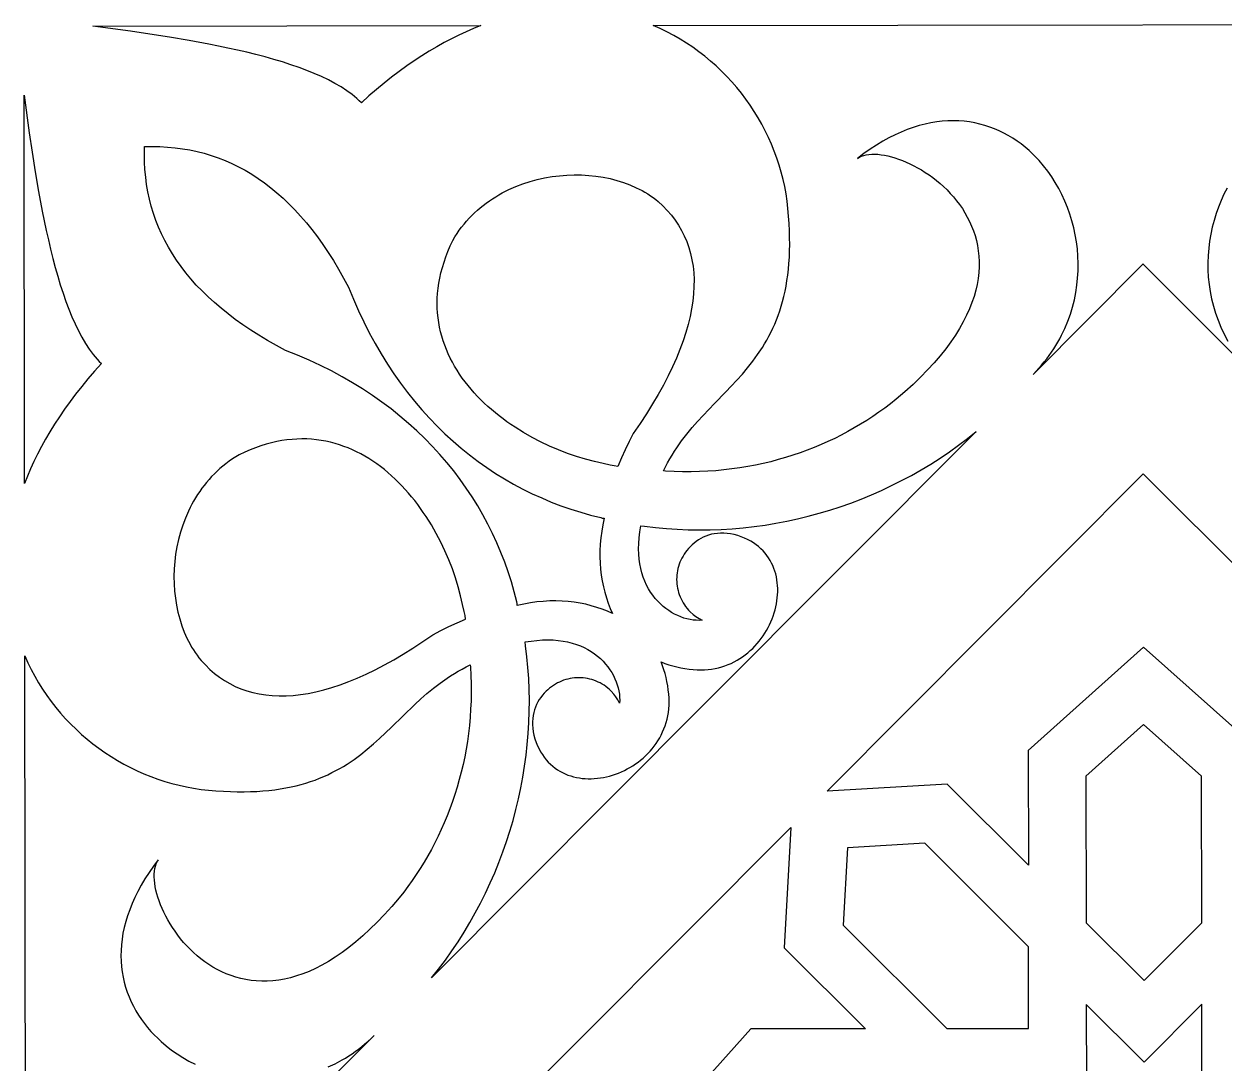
# Model space of a CAD drawing. Extents: x -117 to 117, y -119 to 115.
# Drawn here: x -116.6 to 8.8, y 6.7 to 115.2 of the extents above; entities that cross this region are included whole.
import ezdxf

# ---------------------------------------------------------------- set-up
doc = ezdxf.new("R2010")
doc.units = 0
doc.header["$MEASUREMENT"] = 0
doc.layers.add('LAYER_1', color=18, linetype='CONTINUOUS')

msp = doc.modelspace()

# ---------------------------------------------------------------- linework, layer by layer
at = {"layer": 'LAYER_1'}
for points in [[(-109.41, 114.97), (-68.88, 115.03), (-69.64, 114.73), (-70.4, 114.4), (-71.17, 114.05), (-71.94, 113.67), (-72.72, 113.26), (-73.49, 112.83), (-74.27, 112.37), (-75.05, 111.89), (-75.84, 111.37), (-76.62, 110.83), (-77.41, 110.26), (-78.2, 109.66), (-78.99, 109.04), (-79.78, 108.38), (-80.57, 107.69), (-81.36, 106.97), (-81.58, 107.19), (-81.82, 107.41), (-82.07, 107.62), (-82.33, 107.83), (-82.88, 108.24), (-83.48, 108.63), (-84.12, 109), (-84.8, 109.36), (-85.51, 109.71), (-86.27, 110.04), (-87.05, 110.36), (-87.87, 110.66), (-88.72, 110.95), (-89.59, 111.24), (-90.49, 111.51), (-91.41, 111.76), (-92.36, 112.01), (-93.32, 112.25), (-94.29, 112.48), (-95.29, 112.69), (-96.29, 112.9), (-97.3, 113.1), (-99.34, 113.48), (-101.4, 113.82), (-103.45, 114.14), (-105.48, 114.44)], [(-116.52, 67.24), (-116.58, 107.77), (-116.04, 103.85), (-115.73, 101.82), (-115.41, 99.77), (-115.06, 97.72), (-114.68, 95.67), (-114.48, 94.66), (-114.26, 93.66), (-114.04, 92.67), (-113.81, 91.69), (-113.57, 90.73), (-113.32, 89.79), (-113.06, 88.87), (-112.79, 87.97), (-112.51, 87.1), (-112.21, 86.25), (-111.9, 85.44), (-111.58, 84.65), (-111.25, 83.9), (-110.9, 83.18), (-110.54, 82.5), (-110.16, 81.86), (-109.77, 81.27), (-109.36, 80.71), (-109.16, 80.45), (-108.94, 80.21), (-108.73, 79.97), (-108.5, 79.75), (-109.22, 78.96), (-109.91, 78.16), (-110.56, 77.37), (-111.19, 76.58), (-111.78, 75.79), (-112.35, 75), (-112.89, 74.21), (-113.4, 73.43), (-113.88, 72.65), (-114.34, 71.87), (-114.77, 71.09), (-115.17, 70.31), (-115.55, 69.54), (-115.9, 68.77), (-116.22, 68)], [(-55.14, 53.68), (-55.67, 53.91), (-56.21, 54.12), (-56.77, 54.31), (-57.35, 54.48), (-57.93, 54.63), (-58.53, 54.75), (-59.14, 54.85), (-59.76, 54.92), (-60.4, 54.97), (-61.04, 54.99), (-61.69, 54.98), (-62.36, 54.94), (-63.03, 54.88), (-63.71, 54.78), (-64.4, 54.66), (-65.1, 54.5), (-65.09, 54.65), (-65.1, 54.72), (-65.14, 54.89), (-65.41, 55.94), (-65.7, 56.98), (-66.03, 58.01), (-66.39, 59.03), (-66.78, 60.04), (-67.21, 61.04), (-67.66, 62.03), (-68.15, 63), (-68.66, 63.97), (-69.21, 64.91), (-69.79, 65.85), (-70.41, 66.77), (-71.05, 67.67), (-71.72, 68.56), (-72.43, 69.43), (-73.17, 70.28), (-73.94, 71.12), (-74.74, 71.94), (-75.57, 72.74), (-76.44, 73.52), (-77.33, 74.28), (-78.26, 75.02), (-79.22, 75.74), (-80.21, 76.43), (-81.23, 77.11), (-82.29, 77.76), (-83.37, 78.38), (-84.49, 78.99), (-85.64, 79.56), (-86.82, 80.12), (-88.03, 80.64), (-89.27, 81.14), (-90.23, 81.66), (-91.15, 82.18), (-92.05, 82.71), (-92.9, 83.26), (-93.73, 83.81), (-94.52, 84.37), (-95.28, 84.95), (-96.01, 85.53), (-96.7, 86.12), (-97.36, 86.73), (-97.99, 87.34), (-98.59, 87.96), (-99.15, 88.59), (-99.68, 89.24), (-100.18, 89.89), (-100.65, 90.55), (-101.09, 91.22), (-101.5, 91.9), (-101.87, 92.59), (-102.22, 93.29), (-102.53, 94), (-102.81, 94.71), (-103.07, 95.44), (-103.29, 96.18), (-103.48, 96.92), (-103.64, 97.68), (-103.78, 98.44), (-103.88, 99.22), (-103.95, 100), (-104, 100.79), (-104.01, 101.59), (-104, 102.4), (-103.19, 102.42), (-102.39, 102.41), (-101.6, 102.36), (-100.81, 102.29), (-100.04, 102.19), (-99.27, 102.06), (-98.52, 101.9), (-97.77, 101.71), (-97.03, 101.49), (-96.31, 101.24), (-95.59, 100.96), (-94.88, 100.65), (-94.18, 100.3), (-93.49, 99.93), (-92.81, 99.53), (-92.13, 99.09), (-91.47, 98.62), (-90.82, 98.12), (-90.18, 97.59), (-89.54, 97.03), (-88.92, 96.44), (-88.3, 95.81), (-87.7, 95.15), (-87.1, 94.46), (-86.52, 93.74), (-85.94, 92.98), (-85.38, 92.19), (-84.82, 91.36), (-84.28, 90.51), (-83.74, 89.62), (-83.21, 88.69), (-82.7, 87.73), (-82.19, 86.49), (-81.66, 85.28), (-81.11, 84.11), (-80.53, 82.96), (-79.92, 81.84), (-79.29, 80.76), (-78.64, 79.71), (-77.96, 78.69), (-77.26, 77.7), (-76.54, 76.74), (-75.8, 75.82), (-75.04, 74.93), (-74.25, 74.06), (-73.45, 73.23), (-72.63, 72.43), (-71.79, 71.67), (-70.94, 70.93), (-70.06, 70.23), (-69.17, 69.55), (-68.27, 68.91), (-67.35, 68.3), (-66.41, 67.72), (-65.46, 67.18), (-64.5, 66.66), (-63.52, 66.18), (-62.53, 65.73), (-61.53, 65.31), (-60.52, 64.92), (-59.5, 64.56), (-58.46, 64.24), (-57.42, 63.95), (-56.37, 63.68), (-56.2, 63.64), (-56.13, 63.63), (-55.99, 63.64), (-56.14, 62.94), (-56.26, 62.25), (-56.36, 61.57), (-56.42, 60.9), (-56.45, 60.23), (-56.46, 59.58), (-56.44, 58.94), (-56.39, 58.3), (-56.31, 57.68), (-56.21, 57.07), (-56.09, 56.47), (-55.94, 55.89), (-55.77, 55.32), (-55.58, 54.76), (-55.37, 54.21)], [(-54.58, 69.02), (-54.98, 69.07), (-55.37, 69.15), (-56.11, 69.34), (-57.03, 69.54), (-57.96, 69.79), (-58.9, 70.07), (-59.84, 70.39), (-60.78, 70.75), (-61.71, 71.15), (-62.64, 71.59), (-63.54, 72.06), (-64.44, 72.57), (-65.31, 73.12), (-65.74, 73.4), (-66.16, 73.69), (-66.57, 74), (-66.98, 74.31), (-67.37, 74.62), (-67.76, 74.95), (-68.15, 75.29), (-68.52, 75.63), (-68.88, 75.98), (-69.23, 76.34), (-69.57, 76.71), (-69.9, 77.08), (-70.22, 77.46), (-70.52, 77.85), (-70.82, 78.25), (-71.1, 78.65), (-71.37, 79.06), (-71.62, 79.48), (-71.86, 79.91), (-72.08, 80.34), (-72.29, 80.78), (-72.48, 81.23), (-72.66, 81.68), (-72.82, 82.14), (-72.96, 82.61), (-73.09, 83.08), (-73.2, 83.56), (-73.28, 84.05), (-73.35, 84.54), (-73.4, 85.04), (-73.43, 85.54), (-73.44, 86.05), (-73.43, 86.57), (-73.4, 87.09), (-73.35, 87.62), (-73.27, 88.15), (-73.17, 88.69), (-73.05, 89.24), (-72.9, 89.79), (-72.73, 90.34), (-72.54, 90.9), (-72.32, 91.47), (-72.08, 92.04), (-71.81, 92.62), (-71.59, 92.98), (-71.37, 93.33), (-71.13, 93.67), (-70.89, 94), (-70.63, 94.31), (-70.37, 94.62), (-70.1, 94.92), (-69.82, 95.21), (-69.53, 95.49), (-69.24, 95.76), (-68.94, 96.02), (-68.63, 96.27), (-68.32, 96.51), (-67.99, 96.75), (-67.67, 96.97), (-67.33, 97.18), (-66.99, 97.38), (-66.65, 97.57), (-66.3, 97.76), (-65.95, 97.93), (-65.23, 98.25), (-64.49, 98.53), (-63.75, 98.77), (-62.99, 98.98), (-62.22, 99.15), (-61.45, 99.28), (-60.68, 99.37), (-59.91, 99.43), (-59.14, 99.46), (-58.37, 99.45), (-57.61, 99.4), (-56.86, 99.32), (-56.12, 99.21), (-55.39, 99.06), (-54.68, 98.87), (-53.99, 98.66), (-53.32, 98.41), (-52.67, 98.12), (-52.05, 97.81), (-51.75, 97.64), (-51.46, 97.46), (-51.17, 97.27), (-50.89, 97.08), (-50.62, 96.87), (-50.36, 96.66), (-49.87, 96.21), (-49.42, 95.74), (-48.99, 95.25), (-48.6, 94.74), (-48.25, 94.21), (-47.92, 93.66), (-47.64, 93.09), (-47.38, 92.49), (-47.16, 91.88), (-46.98, 91.25), (-46.84, 90.59), (-46.73, 89.92), (-46.66, 89.23), (-46.62, 88.52), (-46.63, 87.79), (-46.67, 87.04), (-46.76, 86.27), (-46.88, 85.48), (-47.04, 84.67), (-47.24, 83.84), (-47.48, 82.99), (-47.77, 82.13), (-48.09, 81.24), (-48.46, 80.34), (-48.87, 79.42), (-49.32, 78.48), (-49.82, 77.52), (-50.36, 76.54), (-50.95, 75.55), (-51.57, 74.53), (-52.25, 73.5), (-52.97, 72.46), (-53.41, 71.61), (-53.82, 70.77), (-54.21, 69.92)], [(-70.48, 53.08), (-70.53, 53.48), (-70.61, 53.87), (-70.8, 54.61), (-71, 55.53), (-71.25, 56.46), (-71.54, 57.4), (-71.86, 58.34), (-72.22, 59.28), (-72.63, 60.21), (-73.07, 61.13), (-73.54, 62.04), (-74.05, 62.93), (-74.6, 63.8), (-74.89, 64.22), (-75.18, 64.64), (-75.48, 65.06), (-75.79, 65.46), (-76.11, 65.86), (-76.44, 66.25), (-76.78, 66.63), (-77.12, 67), (-77.47, 67.36), (-77.83, 67.71), (-78.2, 68.05), (-78.58, 68.38), (-78.96, 68.7), (-79.35, 69), (-79.75, 69.29), (-80.15, 69.57), (-80.57, 69.84), (-80.99, 70.09), (-81.41, 70.33), (-81.85, 70.55), (-82.29, 70.76), (-82.73, 70.95), (-83.19, 71.12), (-83.65, 71.28), (-84.11, 71.42), (-84.59, 71.55), (-85.07, 71.65), (-85.55, 71.74), (-86.05, 71.81), (-86.55, 71.86), (-87.05, 71.89), (-87.56, 71.9), (-88.08, 71.88), (-88.6, 71.85), (-89.13, 71.79), (-89.66, 71.72), (-90.2, 71.62), (-90.74, 71.49), (-91.29, 71.34), (-91.85, 71.17), (-92.41, 70.98), (-92.97, 70.76), (-93.54, 70.51), (-94.12, 70.24), (-94.48, 70.02), (-94.83, 69.8), (-95.17, 69.56), (-95.5, 69.31), (-95.81, 69.06), (-96.12, 68.8), (-96.42, 68.53), (-96.71, 68.25), (-96.99, 67.96), (-97.26, 67.66), (-97.52, 67.36), (-97.77, 67.05), (-98.01, 66.74), (-98.24, 66.41), (-98.46, 66.09), (-98.67, 65.75), (-98.87, 65.41), (-99.06, 65.07), (-99.24, 64.72), (-99.41, 64.36), (-99.73, 63.64), (-100.01, 62.91), (-100.25, 62.16), (-100.45, 61.4), (-100.62, 60.64), (-100.75, 59.87), (-100.84, 59.09), (-100.9, 58.32), (-100.93, 57.55), (-100.91, 56.78), (-100.87, 56.02), (-100.78, 55.27), (-100.67, 54.53), (-100.51, 53.81), (-100.33, 53.1), (-100.11, 52.4), (-99.86, 51.73), (-99.57, 51.09), (-99.25, 50.47), (-99.08, 50.17), (-98.9, 49.87), (-98.71, 49.59), (-98.52, 49.31), (-98.32, 49.04), (-98.1, 48.78), (-97.65, 48.3), (-97.18, 47.84), (-96.69, 47.42), (-96.18, 47.03), (-95.65, 46.67), (-95.09, 46.35), (-94.52, 46.07), (-93.93, 45.82), (-93.31, 45.6), (-92.68, 45.42), (-92.03, 45.28), (-91.35, 45.17), (-90.66, 45.1), (-89.95, 45.07), (-89.22, 45.08), (-88.47, 45.12), (-87.7, 45.21), (-86.91, 45.33), (-86.1, 45.49), (-85.27, 45.7), (-84.43, 45.94), (-83.56, 46.23), (-82.68, 46.56), (-81.78, 46.93), (-80.85, 47.34), (-79.92, 47.8), (-78.96, 48.3), (-77.98, 48.84), (-76.99, 49.43), (-75.98, 50.06), (-74.95, 50.74), (-73.9, 51.46), (-73.06, 51.9), (-72.22, 52.31), (-71.37, 52.71)], [(-45.59, 44.16), (-74.03, 15.64), (-73.3, 16.56), (-72.59, 17.49), (-71.91, 18.45), (-71.26, 19.42), (-70.63, 20.4), (-70.03, 21.41), (-69.46, 22.42), (-68.91, 23.45), (-68.39, 24.49), (-67.9, 25.55), (-67.43, 26.61), (-67, 27.69), (-66.58, 28.78), (-66.2, 29.87), (-65.85, 30.97), (-65.52, 32.08), (-65.22, 33.2), (-64.95, 34.33), (-64.71, 35.46), (-64.49, 36.59), (-64.31, 37.73), (-64.15, 38.87), (-64.03, 40.01), (-63.93, 41.16), (-63.86, 42.31), (-63.83, 43.45), (-63.82, 44.6), (-63.84, 45.74), (-63.89, 46.89), (-63.98, 48.03), (-64.09, 49.16), (-64.23, 50.3), (-64.27, 50.7), (-63.64, 50.8), (-63.03, 50.87), (-62.44, 50.92), (-61.88, 50.93), (-61.33, 50.91), (-60.8, 50.87), (-60.3, 50.8), (-59.82, 50.71), (-59.35, 50.59), (-58.91, 50.45), (-58.49, 50.29), (-58.09, 50.11), (-57.71, 49.91), (-57.35, 49.7), (-57.01, 49.46), (-56.69, 49.22), (-56.39, 48.96), (-56.12, 48.69), (-55.86, 48.4), (-55.62, 48.11), (-55.41, 47.81), (-55.21, 47.5), (-55.04, 47.19), (-54.88, 46.87), (-54.75, 46.55), (-54.64, 46.23), (-54.55, 45.91), (-54.47, 45.59), (-54.42, 45.27), (-54.39, 44.95), (-54.38, 44.63), (-54.39, 44.33), (-54.58, 44.65), (-54.78, 44.97), (-55.01, 45.27), (-55.27, 45.56), (-55.45, 45.73), (-55.63, 45.89), (-55.83, 46.04), (-56.02, 46.18), (-56.22, 46.3), (-56.43, 46.42), (-56.64, 46.52), (-56.85, 46.62), (-57.07, 46.7), (-57.29, 46.77), (-57.52, 46.83), (-57.74, 46.88), (-57.97, 46.92), (-58.2, 46.95), (-58.43, 46.96), (-58.66, 46.97), (-58.89, 46.97), (-59.12, 46.95), (-59.34, 46.92), (-59.57, 46.88), (-59.8, 46.83), (-60.02, 46.77), (-60.24, 46.7), (-60.46, 46.62), (-60.68, 46.52), (-60.89, 46.42), (-61.1, 46.3), (-61.3, 46.17), (-61.5, 46.03), (-61.7, 45.88), (-61.89, 45.72), (-62.07, 45.55), (-62.27, 45.35), (-62.45, 45.15), (-62.63, 44.92), (-62.79, 44.69), (-62.94, 44.44), (-63.07, 44.18), (-63.19, 43.91), (-63.28, 43.63), (-63.36, 43.33), (-63.43, 43.03), (-63.47, 42.71), (-63.49, 42.38), (-63.49, 42.04), (-63.46, 41.69), (-63.42, 41.33), (-63.34, 40.96), (-63.23, 40.58), (-63.1, 40.22), (-62.96, 39.87), (-62.81, 39.55), (-62.64, 39.24), (-62.46, 38.94), (-62.26, 38.67), (-62.06, 38.41), (-61.84, 38.17), (-61.62, 37.94), (-61.38, 37.73), (-61.14, 37.54), (-60.88, 37.37), (-60.62, 37.2), (-60.35, 37.06), (-60.07, 36.93), (-59.79, 36.81), (-59.5, 36.72), (-59.21, 36.63), (-58.91, 36.56), (-58.6, 36.51), (-58.3, 36.46), (-57.99, 36.44), (-57.67, 36.42), (-57.36, 36.43), (-57.04, 36.44), (-56.72, 36.47), (-56.4, 36.51), (-56.08, 36.56), (-55.77, 36.63), (-55.45, 36.71), (-55.13, 36.8), (-54.82, 36.91), (-54.51, 37.02), (-54.21, 37.15), (-53.9, 37.29), (-53.61, 37.45), (-53.31, 37.61), (-53.02, 37.78), (-52.74, 37.97), (-52.47, 38.17), (-52.2, 38.37), (-51.94, 38.59), (-51.69, 38.82), (-51.45, 39.06), (-51.22, 39.31), (-50.99, 39.56), (-50.78, 39.83), (-50.58, 40.11), (-50.39, 40.39), (-50.21, 40.69), (-50.05, 40.99), (-49.9, 41.31), (-49.76, 41.63), (-49.63, 41.96), (-49.53, 42.29), (-49.43, 42.64), (-49.36, 42.99), (-49.3, 43.35), (-49.25, 43.72), (-49.23, 44.1), (-49.22, 44.48), (-49.23, 44.87), (-49.26, 45.26), (-49.31, 45.7), (-49.37, 46.13), (-49.45, 46.56), (-49.54, 46.98), (-49.65, 47.4), (-49.77, 47.81), (-49.91, 48.22), (-50.06, 48.62), (-49.66, 48.47), (-49.25, 48.33), (-48.84, 48.21), (-48.42, 48.1), (-48, 48.01), (-47.57, 47.94), (-47.14, 47.88), (-46.7, 47.83), (-46.31, 47.8), (-45.92, 47.79), (-45.54, 47.8), (-45.16, 47.83), (-44.79, 47.87), (-44.43, 47.93), (-44.08, 48.01), (-43.73, 48.1), (-43.4, 48.21), (-43.07, 48.34), (-42.75, 48.47), (-42.43, 48.63), (-42.13, 48.79), (-41.84, 48.97), (-41.55, 49.16), (-41.27, 49.36), (-41.01, 49.58), (-40.75, 49.8), (-40.5, 50.03), (-40.27, 50.28), (-40.04, 50.53), (-39.82, 50.79), (-39.61, 51.06), (-39.42, 51.33), (-39.23, 51.61), (-39.06, 51.9), (-38.9, 52.2), (-38.75, 52.49), (-38.61, 52.8), (-38.48, 53.1), (-38.36, 53.41), (-38.26, 53.73), (-38.17, 54.04), (-38.09, 54.36), (-38.02, 54.68), (-37.97, 55), (-37.93, 55.31), (-37.9, 55.63), (-37.89, 55.95), (-37.89, 56.27), (-37.9, 56.58), (-37.93, 56.89), (-37.97, 57.2), (-38.03, 57.5), (-38.1, 57.8), (-38.18, 58.09), (-38.28, 58.38), (-38.4, 58.67), (-38.53, 58.94), (-38.68, 59.21), (-38.84, 59.47), (-39.01, 59.73), (-39.21, 59.97), (-39.42, 60.21), (-39.64, 60.43), (-39.89, 60.65), (-40.15, 60.85), (-40.42, 61.04), (-40.71, 61.22), (-41.03, 61.39), (-41.35, 61.55), (-41.7, 61.69), (-42.06, 61.81), (-42.44, 61.92), (-42.81, 62), (-43.17, 62.04), (-43.52, 62.06), (-43.86, 62.07), (-44.19, 62.04), (-44.51, 62), (-44.81, 61.94), (-45.11, 61.86), (-45.39, 61.76), (-45.66, 61.64), (-45.92, 61.51), (-46.17, 61.36), (-46.4, 61.2), (-46.62, 61.02), (-46.83, 60.83), (-47.02, 60.64), (-47.19, 60.45), (-47.36, 60.26), (-47.51, 60.07), (-47.64, 59.87), (-47.77, 59.67), (-47.89, 59.46), (-47.99, 59.25), (-48.09, 59.03), (-48.17, 58.81), (-48.24, 58.59), (-48.3, 58.36), (-48.35, 58.14), (-48.39, 57.91), (-48.42, 57.68), (-48.43, 57.45), (-48.44, 57.22), (-48.43, 56.99), (-48.41, 56.76), (-48.38, 56.53), (-48.34, 56.31), (-48.29, 56.08), (-48.23, 55.86), (-48.16, 55.64), (-48.08, 55.42), (-47.98, 55.21), (-47.88, 55), (-47.76, 54.79), (-47.63, 54.59), (-47.5, 54.39), (-47.35, 54.2), (-47.19, 54.02), (-47.02, 53.84), (-46.73, 53.58), (-46.42, 53.35), (-46.1, 53.15), (-45.78, 52.96), (-46.09, 52.95), (-46.4, 52.96), (-46.72, 52.99), (-47.04, 53.04), (-47.36, 53.11), (-47.69, 53.2), (-48.01, 53.32), (-48.33, 53.45), (-48.65, 53.6), (-48.96, 53.78), (-49.27, 53.97), (-49.57, 54.18), (-49.86, 54.42), (-50.14, 54.67), (-50.42, 54.95), (-50.68, 55.25), (-50.92, 55.57), (-51.16, 55.9), (-51.37, 56.26), (-51.57, 56.64), (-51.76, 57.04), (-51.92, 57.46), (-52.06, 57.91), (-52.18, 58.37), (-52.27, 58.85), (-52.34, 59.36), (-52.39, 59.88), (-52.41, 60.43), (-52.39, 60.99), (-52.35, 61.58), (-52.28, 62.19), (-52.18, 62.82), (-51.78, 62.79), (-50.65, 62.64), (-49.51, 62.54), (-48.37, 62.46), (-47.22, 62.41), (-46.08, 62.39), (-44.93, 62.4), (-43.79, 62.44), (-42.64, 62.51), (-41.49, 62.61), (-40.35, 62.74), (-39.21, 62.9), (-38.07, 63.09), (-36.94, 63.3), (-35.81, 63.55), (-34.69, 63.82), (-33.57, 64.13), (-32.46, 64.46), (-31.36, 64.81), (-30.26, 65.2), (-29.18, 65.61), (-28.1, 66.06), (-27.04, 66.52), (-25.99, 67.02), (-24.95, 67.54), (-23.92, 68.09), (-22.91, 68.67), (-21.91, 69.27), (-20.92, 69.9), (-19.95, 70.56), (-19, 71.24), (-18.06, 71.95), (-17.15, 72.68)], [(33.41, 35.23), (20.86, 35.92), (12.4, 27.43), (12.38, 39.42), (0.31, 50.17), (-11.73, 39.38), (-11.71, 27.4), (-20.19, 35.86), (-32.74, 35.13), (0.28, 68.26)], [(6.39, 21.4), (6.36, 36.71), (0.32, 42.09), (-5.7, 36.69), (-5.68, 21.39), (0.36, 15.36)], [(-36.53, 31.34), (-37.22, 18.79), (-28.73, 10.33), (-40.71, 10.31), (-51.47, -1.76), (-40.68, -13.8), (-28.69, -13.78), (-37.16, -22.27), (-36.43, -34.81), (-69.55, -1.78)], [(-11.7, 18.88), (-22.54, 29.7), (-30.61, 29.23), (-31.06, 21.15), (-20.22, 10.34), (-11.69, 10.35)], [(-5.63, -16.25), (0.4, -10.21), (6.44, -16.24), (6.43, -7.71), (14.96, -7.7), (8.91, -1.67), (14.94, 4.37), (6.41, 4.36), (6.4, 12.89), (0.37, 6.84), (-5.67, 12.87), (-5.65, 4.34), (-14.18, 4.33), (-8.14, -1.7), (-14.17, -7.74), (-5.64, -7.72)]]:
    msp.add_lwpolyline(points, close=True, dxfattribs=at)
for points in [[(11.66, 78.76), (0.26, 90.13), (0.25, 90.13), (-11.22, 78.63), (-10.91, 78.95), (-10.61, 79.27), (-10.33, 79.6), (-10.05, 79.93), (-9.79, 80.26), (-9.54, 80.6), (-9.3, 80.94), (-9.07, 81.29), (-8.85, 81.64), (-8.64, 81.99), (-8.44, 82.35), (-8.25, 82.71), (-7.9, 83.43), (-7.6, 84.17), (-7.33, 84.91), (-7.1, 85.66), (-6.91, 86.41), (-6.76, 87.17), (-6.64, 87.93), (-6.57, 88.69), (-6.52, 89.45), (-6.51, 90.21), (-6.54, 90.97), (-6.6, 91.72), (-6.69, 92.46), (-6.82, 93.2), (-6.97, 93.93), (-7.16, 94.65), (-7.38, 95.35), (-7.63, 96.05), (-7.9, 96.72), (-8.21, 97.39), (-8.54, 98.03), (-8.9, 98.66), (-9.28, 99.26), (-9.69, 99.85), (-10.13, 100.41), (-10.59, 100.94), (-11.64, 102), (-12.05, 102.35), (-12.47, 102.68), (-12.9, 102.99), (-13.35, 103.29), (-13.81, 103.56), (-14.28, 103.82), (-14.76, 104.05), (-15.25, 104.26), (-15.75, 104.45), (-16.26, 104.62), (-16.78, 104.76), (-17.32, 104.88), (-17.86, 104.98), (-18.41, 105.05), (-18.97, 105.09), (-19.54, 105.1), (-20.12, 105.09), (-20.7, 105.05), (-21.29, 104.98), (-21.89, 104.89), (-22.5, 104.76), (-23.11, 104.6), (-23.73, 104.41), (-24.36, 104.18), (-24.99, 103.93), (-25.63, 103.64), (-26.27, 103.32), (-26.92, 102.96), (-27.57, 102.57), (-28.23, 102.14), (-28.89, 101.68), (-29.55, 101.17), (-29.36, 101.3), (-29.14, 101.4), (-28.9, 101.48), (-28.64, 101.54), (-28.37, 101.59), (-28.07, 101.61), (-27.76, 101.61), (-27.44, 101.6), (-27.1, 101.56), (-26.75, 101.51), (-26.39, 101.43), (-26.02, 101.34), (-25.65, 101.23), (-25.26, 101.1), (-24.87, 100.96), (-24.48, 100.79), (-24.08, 100.61), (-23.68, 100.41), (-23.28, 100.2), (-22.88, 99.97), (-22.48, 99.72), (-22.09, 99.45), (-21.7, 99.17), (-21.32, 98.87), (-20.94, 98.56), (-20.57, 98.23), (-20.21, 97.88), (-19.87, 97.52), (-19.53, 97.15), (-19.21, 96.76), (-18.9, 96.35), (-18.61, 95.93), (-18.34, 95.5), (-18.09, 95.05), (-17.85, 94.59), (-17.64, 94.11), (-17.45, 93.62), (-17.28, 93.12), (-17.14, 92.61), (-17.03, 92.08), (-16.94, 91.54), (-16.88, 90.98), (-16.85, 90.42), (-16.86, 89.84), (-16.89, 89.25), (-16.96, 88.65), (-17.07, 88.03), (-17.21, 87.41), (-17.39, 86.77), (-17.61, 86.13), (-17.87, 85.47), (-18.17, 84.8), (-18.52, 84.12), (-18.9, 83.43), (-19.34, 82.74), (-19.82, 82.03), (-20.35, 81.31), (-20.93, 80.58), (-21.56, 79.85), (-22.24, 79.1), (-22.97, 78.35), (-23.76, 77.58), (-24.6, 76.81), (-25.51, 76.04), (-26.1, 75.57), (-26.71, 75.12), (-27.32, 74.68), (-27.95, 74.25), (-28.59, 73.83), (-29.24, 73.43), (-29.89, 73.04), (-30.56, 72.66), (-31.25, 72.3), (-31.94, 71.95), (-32.64, 71.62), (-33.35, 71.3), (-34.07, 71), (-34.8, 70.71), (-35.54, 70.44), (-36.3, 70.19), (-37.06, 69.95), (-37.83, 69.73), (-38.61, 69.52), (-39.4, 69.33), (-40.2, 69.16), (-41.01, 69.01), (-41.83, 68.87), (-42.66, 68.76), (-43.5, 68.66), (-44.34, 68.58), (-45.2, 68.52), (-46.06, 68.48), (-46.94, 68.46), (-47.82, 68.47), (-48.71, 68.49), (-49.61, 68.53), (-49.81, 68.56), (-49.6, 68.99), (-49.38, 69.41), (-49.15, 69.81), (-48.92, 70.21), (-48.68, 70.6), (-48.43, 70.97), (-47.92, 71.7), (-47.38, 72.4), (-46.83, 73.07), (-46.26, 73.72), (-45.68, 74.35), (-44.5, 75.58), (-43.32, 76.8), (-42.73, 77.41), (-42.15, 78.03), (-41.58, 78.67), (-41.03, 79.32), (-40.5, 80), (-39.98, 80.7), (-39.49, 81.44), (-39.26, 81.82), (-39.03, 82.21), (-38.81, 82.61), (-38.6, 83.02), (-38.39, 83.44), (-38.2, 83.88), (-38.02, 84.32), (-37.84, 84.78), (-37.68, 85.26), (-37.52, 85.75), (-37.38, 86.25), (-37.25, 86.77), (-37.12, 87.3), (-37.02, 87.85), (-36.92, 88.42), (-36.84, 89), (-36.77, 89.6), (-36.71, 90.22), (-36.67, 90.86), (-36.65, 91.52), (-36.63, 92.2), (-36.64, 92.9), (-36.66, 93.63), (-36.69, 94.37), (-36.75, 95.14), (-36.82, 95.93), (-36.9, 96.7), (-37.02, 97.47), (-37.16, 98.23), (-37.33, 98.99), (-37.52, 99.74), (-37.74, 100.48), (-37.98, 101.21), (-38.25, 101.94), (-38.54, 102.65), (-38.86, 103.36), (-39.19, 104.06), (-39.56, 104.74), (-39.94, 105.41), (-40.34, 106.07), (-40.77, 106.72), (-41.21, 107.35), (-41.68, 107.97), (-42.17, 108.57), (-42.68, 109.16), (-43.2, 109.73), (-43.75, 110.28), (-44.32, 110.82), (-44.9, 111.34), (-45.5, 111.84), (-46.12, 112.31), (-46.75, 112.77), (-47.4, 113.21), (-48.07, 113.62), (-48.75, 114.02), (-49.45, 114.39), (-50.17, 114.73), (-50.9, 115.05), (51.33, 115.2)], [(9.03, 98.07), (8.7, 97.43), (8.4, 96.77), (8.13, 96.1), (7.88, 95.41), (7.67, 94.7), (7.48, 93.99), (7.32, 93.27), (7.2, 92.53), (7.11, 91.79), (7.05, 91.04), (7.02, 90.29), (7.03, 89.54), (7.07, 88.78), (7.15, 88.02), (7.26, 87.27), (7.41, 86.51), (7.6, 85.76), (7.83, 85.02), (8.09, 84.28), (8.39, 83.55), (8.73, 82.82), (9.12, 82.11)], [(-116.35, -52.97), (-116.5, 49.26), (-116.17, 48.53), (-115.82, 47.82), (-115.45, 47.12), (-115.06, 46.44), (-114.64, 45.77), (-114.2, 45.12), (-113.74, 44.49), (-113.26, 43.87), (-112.76, 43.27), (-112.24, 42.69), (-111.71, 42.13), (-111.15, 41.59), (-110.58, 41.06), (-109.99, 40.56), (-109.39, 40.07), (-108.77, 39.6), (-108.13, 39.16), (-107.48, 38.73), (-106.82, 38.33), (-106.15, 37.95), (-105.47, 37.59), (-104.77, 37.26), (-104.06, 36.95), (-103.34, 36.66), (-102.62, 36.39), (-101.88, 36.15), (-101.14, 35.93), (-100.39, 35.74), (-99.63, 35.58), (-98.87, 35.44), (-98.1, 35.32), (-97.33, 35.24), (-96.54, 35.17), (-95.77, 35.12), (-95.03, 35.09), (-94.31, 35.07), (-93.61, 35.07), (-92.93, 35.08), (-92.27, 35.11), (-91.63, 35.15), (-91.01, 35.21), (-90.4, 35.28), (-89.82, 35.36), (-89.25, 35.46), (-88.7, 35.57), (-88.17, 35.69), (-87.65, 35.83), (-87.15, 35.97), (-86.66, 36.13), (-86.19, 36.29), (-85.73, 36.47), (-85.28, 36.66), (-84.85, 36.85), (-84.43, 37.06), (-84.02, 37.27), (-83.62, 37.49), (-83.23, 37.72), (-82.85, 37.96), (-82.11, 38.45), (-81.41, 38.96), (-80.74, 39.5), (-80.08, 40.06), (-79.45, 40.63), (-78.83, 41.21), (-78.22, 41.8), (-77.01, 42.98), (-75.78, 44.17), (-75.15, 44.75), (-74.51, 45.32), (-73.84, 45.87), (-73.14, 46.41), (-72.41, 46.92), (-72.04, 47.17), (-71.65, 47.41), (-71.25, 47.65), (-70.85, 47.88), (-70.43, 48.1), (-70, 48.31), (-69.97, 48.11), (-69.92, 47.21), (-69.9, 46.32), (-69.9, 45.44), (-69.91, 44.57), (-69.95, 43.7), (-70.01, 42.84), (-70.08, 42), (-70.18, 41.16), (-70.29, 40.33), (-70.42, 39.51), (-70.57, 38.7), (-70.74, 37.9), (-70.93, 37.11), (-71.13, 36.33), (-71.35, 35.56), (-71.59, 34.79), (-71.84, 34.04), (-72.11, 33.3), (-72.4, 32.57), (-72.7, 31.84), (-73.01, 31.13), (-73.34, 30.43), (-73.69, 29.74), (-74.05, 29.05), (-74.42, 28.38), (-74.81, 27.72), (-75.21, 27.07), (-75.63, 26.43), (-76.05, 25.81), (-76.49, 25.19), (-76.94, 24.58), (-77.41, 23.99), (-78.18, 23.08), (-78.95, 22.24), (-79.71, 21.44), (-80.46, 20.71), (-81.21, 20.02), (-81.94, 19.39), (-82.67, 18.81), (-83.38, 18.28), (-84.09, 17.8), (-84.79, 17.36), (-85.47, 16.97), (-86.15, 16.63), (-86.82, 16.32), (-87.47, 16.06), (-88.12, 15.84), (-88.76, 15.66), (-89.38, 15.51), (-89.99, 15.41), (-90.59, 15.34), (-91.18, 15.3), (-91.76, 15.29), (-92.33, 15.32), (-92.88, 15.38), (-93.42, 15.46), (-93.95, 15.58), (-94.47, 15.72), (-94.97, 15.88), (-95.46, 16.07), (-95.94, 16.28), (-96.4, 16.51), (-96.85, 16.77), (-97.28, 17.04), (-97.7, 17.33), (-98.11, 17.63), (-98.5, 17.95), (-98.88, 18.28), (-99.24, 18.63), (-99.59, 18.99), (-99.92, 19.35), (-100.23, 19.73), (-100.53, 20.11), (-100.81, 20.5), (-101.08, 20.89), (-101.33, 21.29), (-101.56, 21.69), (-101.78, 22.09), (-101.98, 22.49), (-102.16, 22.88), (-102.33, 23.28), (-102.47, 23.67), (-102.6, 24.05), (-102.71, 24.43), (-102.81, 24.8), (-102.88, 25.16), (-102.94, 25.51), (-102.97, 25.85), (-102.99, 26.17), (-102.99, 26.48), (-102.97, 26.77), (-102.93, 27.05), (-102.86, 27.31), (-102.78, 27.55), (-102.68, 27.76), (-102.56, 27.96), (-103.06, 27.29), (-103.52, 26.63), (-103.95, 25.97), (-104.34, 25.32), (-104.69, 24.67), (-105.01, 24.03), (-105.3, 23.39), (-105.55, 22.76), (-105.77, 22.13), (-105.96, 21.51), (-106.12, 20.9), (-106.25, 20.29), (-106.34, 19.69), (-106.41, 19.1), (-106.45, 18.51), (-106.46, 17.93), (-106.44, 17.37), (-106.4, 16.81), (-106.33, 16.26), (-106.23, 15.71), (-106.11, 15.18), (-105.97, 14.66), (-105.8, 14.15), (-105.61, 13.65), (-105.39, 13.15), (-105.16, 12.68), (-104.9, 12.21), (-104.62, 11.75), (-104.33, 11.31), (-104.01, 10.87), (-103.68, 10.45), (-103.33, 10.05), (-102.27, 9), (-101.74, 8.54), (-101.18, 8.11), (-100.59, 7.7), (-99.99, 7.32), (-99.36, 6.96), (-98.72, 6.63)], [(-84.81, 6.34), (-84.09, 6.68), (-83.38, 7.07), (-83.02, 7.27), (-82.67, 7.49), (-82.33, 7.72), (-81.99, 7.96), (-81.65, 8.21), (-81.32, 8.47), (-80.99, 8.75), (-80.66, 9.03), (-80.34, 9.32), (-80.02, 9.63), (-91.43, -1.82)]]:
    msp.add_lwpolyline(points, dxfattribs=at)

doc.saveas('drawing.dxf')
